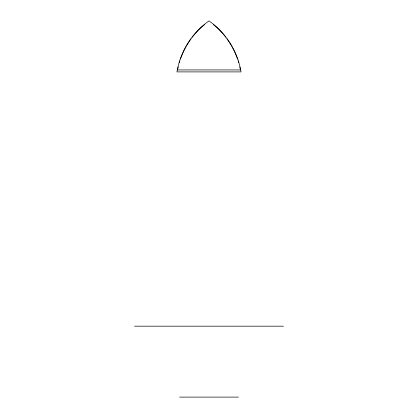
<?xml version="1.0" encoding="UTF-8"?>
<svg xmlns="http://www.w3.org/2000/svg" width="418" height="418" viewBox="0 0 418 418"><rect width="100%" height="100%" fill="white"/><g stroke="black" fill="none" stroke-linecap="round" stroke-linejoin="round"><path stroke-width="0.63" d="M177.321 69.937L176.924 71.901L241.076 71.901L240.679 69.937A77.962 77.962 0 0 0 209 20.9A77.962 77.962 0 0 0 177.321 69.937L240.679 69.937M204.574 24.672L201.492 27.149A77.962 77.962 0 0 0 194.992 33.858M134.512 326.176L283.488 326.176M179.578 397.1L238.422 397.1M213.426 24.672L216.508 27.149A77.962 77.962 0 0 1 223.008 33.858M177.702 69.325A77.962 77.962 0 0 1 178.23 66.89M179.343 62.669A77.962 77.962 0 0 1 179.892 60.882M180.482 59.11A77.962 77.962 0 0 1 181.558 56.184M181.788 55.604A77.962 77.962 0 0 1 186.088 46.612M186.391 46.069A77.962 77.962 0 0 1 188.654 42.343M188.993 41.821A77.962 77.962 0 0 1 191.125 38.743M192.243 37.249A77.962 77.962 0 0 1 194.589 34.333M223.411 34.333A77.962 77.962 0 0 1 225.757 37.249M226.875 38.743A77.962 77.962 0 0 1 229.007 41.821M229.346 42.343A77.962 77.962 0 0 1 231.609 46.069M231.912 46.612A77.962 77.962 0 0 1 236.212 55.604M236.442 56.184A77.962 77.962 0 0 1 237.518 59.11M238.108 60.882A77.962 77.962 0 0 1 238.657 62.669M239.77 66.89A77.962 77.962 0 0 1 240.298 69.325"/></g></svg>
